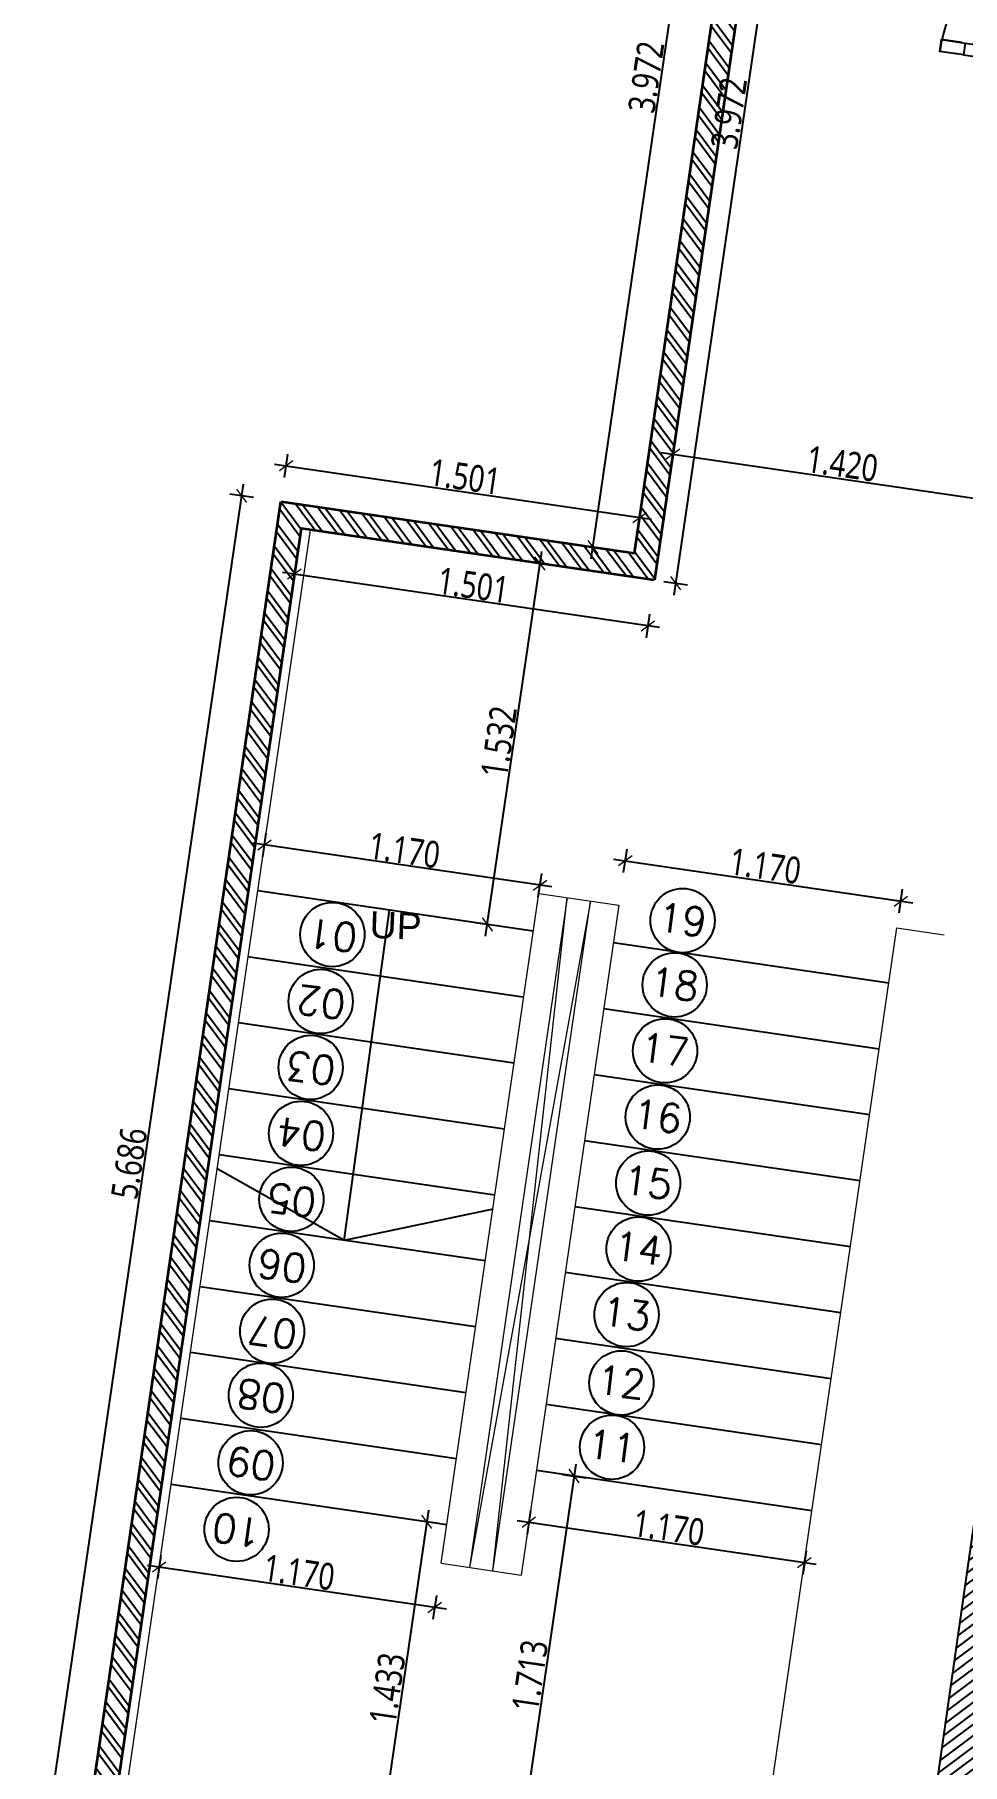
# Model space of a CAD drawing. Extents: x -678889171 to 586587, y -792238163 to 335485.
# Drawn here: x 23205 to 27104, y 31963 to 39229 of the extents above; entities that cross this region are included whole.
import ezdxf
from ezdxf.enums import TextEntityAlignment as Align

# ---------------------------------------------------------------- set-up
doc = ezdxf.new("R2010")
doc.units = 0
doc.header["$MEASUREMENT"] = 0
doc.linetypes.add('XR-CORE -A$0$XR-A-CORE$0$HIDDEN', pattern=[0.375, 0.25, -0.125])
doc.layers.get('0').update_dxf_attribs({"color": 8})
doc.layers.get('Defpoints').update_dxf_attribs({"color": 252})
for name, color, linetype in [('1', 8, 'Continuous'), ('61-EGY-21-AR-E-1-2ND$0$XR-E-CORE-2ND-6TH$0$XR-A-CORE$0$A-ANNO-SYMB', 4, 'Continuous'), ('embedded dc wire', 8, 'Continuous'), ('LC-FIR-BLOCK', 4, 'Continuous'), ('STAIR$0$A-SITE-PATT', 12, 'Continuous'), ('XR-A-9TH-FLOOR$0$A-WALL', 252, 'Continuous'), ('XR-A-col-910$0$A-COLS', 252, 'Continuous'), ('XR-A-col-910$0$A-SITE-PATT', 252, 'Continuous'), ('XR-CORE -A$0$XR-A-CORE$0$A-DOOR', 252, 'Continuous'), ('XR-CORE -A$0$XR-A-CORE$0$A-FLOR-OVHD', 252, 'XR-CORE -A$0$XR-A-CORE$0$HIDDEN'), ('XR-Typ32 7th to11Th$0$A-WALL', 252, 'Continuous'), ('xref stair section$0$A-ANNO-SYMB', 8, 'Continuous')]:
    doc.layers.add(name, color=color, linetype=linetype)
for name, color, linetype, lineweight in [('2', 3, 'Continuous', 9), ('4', 2, 'Continuous', 9), ('A-ANNO-DIMS', 211, 'Continuous', 9), ('ADEC-STEEL-BEAM', 5, 'Continuous', 9)]:
    doc.layers.add(name, color=color, linetype=linetype, lineweight=lineweight)
doc.styles.add('STAIR$0$MOD-A-TEXT', font='xarab.shx', dxfattribs={"height": 1.8})
doc.styles.add('Trebuchet MS_3', font='trebuc.ttf', dxfattribs={"width": 0.8, "height": 112.5})
doc.styles.add('xref stair section$0$MEDAD-E-TEXT', font='romans.shx', dxfattribs={"width": 0.8, "height": 1.8})
doc.dimstyles.new('Linear_-_2_50mm_Trebuchet_MS_with_Lintel_Opening', dxfattribs={"dimscale": 304.8, "dimtxt": 128.868863, "dimasz": 0.164042, "dimexe": 0.164042, "dimexo": 0.0625, "dimgap": 0.016404, "dimtad": 1, "dimdec": 3, "dimlfac": 0.001, "dimrnd": 0.001, "dimzin": 0, "dimdsep": 46, "dimtxsty": 'Trebuchet MS_3', "dimblk1": 'OBLIQUE', "dimblk2": 'OBLIQUE', "dimsah": 1, "dimcen": 0.09, "dimdle": 0.164042, "dimazin": 0, "dimtfac": 1, "dimtdec": 4, "dimtix": 1, "dimtmove": 0, "dimatfit": 3, "dimfxl": 0.164042, "dimfxlon": 1, "dimtvp": 1, "dimtolj": 1, "dimtzin": 0, "dimarcsym": 2})

# ---------------------------------------------------------------- blocks, each defined once
blk = doc.blocks.new('*U1546')
at = {"layer": 'XR-A-col-910$0$A-SITE-PATT'}
h = blk.add_hatch(dxfattribs=at)
h.set_pattern_fill('ANSI31', color=256, scale=300, angle=8.13143)
h.set_pattern_definition([(45, (5796.236, -59960.182), (-26.516504, 26.516504), [])])
h.paths.add_polyline_path([(100, -26057), (100, -17907), (2650, -17907), (2650, -17557), (-250, -17557), (-250, -26057)])
at = {"layer": 'XR-A-col-910$0$A-COLS'}
blk.add_lwpolyline([(100, -26057), (100, -17907), (2650, -17907), (2650, -17557), (-250, -17557), (-250, -26057)], close=True, dxfattribs=at)
blk = doc.blocks.new('XR-A-col-910')
at = {"layer": 'XR-A-col-910$0$A-SITE-PATT', "rotation": 351.8685461071583}
blk.add_blockref('*U1546', (33080.3, 39580.6), dxfattribs=at)
blk = doc.blocks.new('*U1040')
for p, q in [((40, 810), (40, 300)), ((90, 810), (90, 300)), ((0, 100), (0, 200)), ((40, 200), (0, 200)), ((40, 200), (40, 150)), ((40, 150), (50, 150)), ((50, 150), (50, 100)), ((750, 100), (750, 200)), ((1450, 150), (1450, 200)), ((1450, 200), (1500, 200)), ((1460, 150), (1450, 150)), ((1460, 100), (1460, 150)), ((1500, 200), (1500, 100)), ((50, 100), (0, 100)), ((1460, 100), (1500, 100)), ((1410, -510), (1410, 0)), ((1460, -510), (1460, 0))]:
    blk.add_line(p, q)
for points in [[(90, 810), (40, 810), (40, 910), (90, 910), (90, 823), (90, 910)], [(90, 300), (40, 300), (40, 200), (90, 200), (90, 287)], [(1410, 0), (1460, 0), (1460, 100), (1410, 100), (1410, 13)], [(1410, -510), (1460, -510), (1460, -610), (1410, -610), (1410, -523), (1410, -610)]]:
    blk.add_lwpolyline(points, close=True)
for centre, start, end in [((40, 200), 0, 90), ((1460, 100), 180, 270)]:
    blk.add_arc(centre, 710, start, end)
at = {"layer": 'XR-CORE -A$0$XR-A-CORE$0$A-FLOR-OVHD'}
for p, q in [((40, 200), (1460, 200)), ((50, 100), (1450, 100))]:
    blk.add_line(p, q, dxfattribs=at)
blk = doc.blocks.new('XR-Typ32 7th to11Th')
at = {"layer": 'XR-Typ32 7th to11Th$0$A-WALL'}
blk.add_lwpolyline([(30349.5, 22235.5), (29147.2, 13821), (29498.7, 13770.8), (30041.1, 17602.5), (32853.5, 17191), (32954.9, 17883.6), (32855.6, 17898.1), (32769.1, 17305.3), (30055.2, 17702.2), (30292.8, 19380.4)], dxfattribs=at)
blk = doc.blocks.new('_Oblique')
blk.add_line((-0.5, -0.5), (0.5, 0.5))
blk = doc.blocks.new('*D1746')
at = {"layer": 'A-ANNO-DIMS', "color": 0, "lineweight": -2, "transparency": 16777216}
for p, q in [((-41562.4, -1159.2), (-40974.3, 2870.4)), ((-40932, 2813.7), (-41031, 2828.2)), ((-41505.7, -1117), (-41604.6, -1102.6))]:
    blk.add_line(p, q, dxfattribs=at)
at = {"layer": 'Defpoints', "color": 0, "transparency": 16777216}
for p in [(-40981.5, 2821), (-40806.7, 2795.4, 0), (-41380.3, -1135.3, 0)]:
    blk.add_point(p, dxfattribs=at)
at = {"layer": 'A-ANNO-DIMS', "color": 0, "lineweight": -2, "transparency": 16777216, "xscale": 50, "yscale": 50, "zscale": 50}
for p, rotation in [((-40981.5, 2821), 81.69680768526707), ((-41555.2, -1109.8), 261.6968076852671)]:
    blk.add_blockref('_Oblique', p, dxfattribs=dict(at, rotation=rotation))
at = {"layer": 'A-ANNO-DIMS', "color": 0, "transparency": 16777216, "insert": (-41330.1, 864.6), "char_height": 112.5, "attachment_point": 5, "rotation": 81.69681, "style": 'Trebuchet MS_3'}
blk.add_mtext('\\A1;3.972', dxfattribs=at)
blk = doc.blocks.new('*D1745')
at = {"layer": 'A-ANNO-DIMS', "color": 0, "lineweight": -2, "transparency": 16777216}
for p, q in [((-42850.9, -818.2), (-42836.5, -719.3)), ((-42893.2, -761.5), (-41309, -992.7)), ((-41365.7, -1035), (-41351.2, -936))]:
    blk.add_line(p, q, dxfattribs=at)
at = {"layer": 'Defpoints', "color": 0, "transparency": 16777216}
for p in [(-42865.6, -918.5, 0), (-41358.5, -985.5), (-41380.3, -1135.3, 0)]:
    blk.add_point(p, dxfattribs=at)
at = {"layer": 'A-ANNO-DIMS', "color": 0, "lineweight": -2, "transparency": 16777216, "xscale": 50.00000000000001, "yscale": 50.00000000000001, "zscale": 50.00000000000001}
for p, rotation in [((-42843.7, -768.8), 171.6968009266735), ((-41358.5, -985.5), 351.6968009266734)]:
    blk.add_blockref('_Oblique', p, dxfattribs=dict(at, rotation=rotation))
at = {"layer": 'A-ANNO-DIMS', "color": 0, "transparency": 16777216, "insert": (-42092.1, -815.5), "char_height": 112.5, "attachment_point": 5, "rotation": 351.6968, "style": 'Trebuchet MS_3'}
blk.add_mtext('\\A1;1.501', dxfattribs=at)
blk = doc.blocks.new('*D1744')
at = {"layer": 'A-ANNO-DIMS', "color": 0, "lineweight": -2, "transparency": 16777216}
for p, q in [((-43858.5, -6570), (-43023, -845)), ((-42980.7, -901.7), (-43079.7, -887.3)), ((-43801.8, -6527.8), (-43900.8, -6513.3))]:
    blk.add_line(p, q, dxfattribs=at)
at = {"layer": 'Defpoints', "color": 0, "transparency": 16777216}
for p in [(-43030.2, -894.5), (-42865.6, -918.5, 0), (-43686.7, -6544.6, 0)]:
    blk.add_point(p, dxfattribs=at)
at = {"layer": 'A-ANNO-DIMS', "color": 0, "lineweight": -2, "transparency": 16777216, "xscale": 50, "yscale": 50, "zscale": 50}
for p, rotation in [((-43030.2, -894.5), 81.69680768526707), ((-43851.3, -6520.6), 261.6968076852671)]:
    blk.add_blockref('_Oblique', p, dxfattribs=dict(at, rotation=rotation))
at = {"layer": 'A-ANNO-DIMS', "color": 0, "transparency": 16777216, "insert": (-43502.5, -3698.5), "char_height": 112.5, "attachment_point": 5, "rotation": 81.69681, "style": 'Trebuchet MS_3'}
blk.add_mtext('\\A1;5.686', dxfattribs=at)
blk = doc.blocks.new('xref stair section$0$ST')
at = {"layer": 'xref stair section$0$A-ANNO-SYMB'}
blk.add_circle((0, 0), 1.35, dxfattribs=at)
at = {"layer": 'xref stair section$0$A-ANNO-SYMB', "style": 'xref stair section$0$MEDAD-E-TEXT', "flags": 4}
blk.add_attdef('00', text='', height=1.2, dxfattribs=at).set_placement((-0.017, 0.031), align=Align.MIDDLE_CENTER)
blk = doc.blocks.new('*D1741')
at = {"layer": 'A-ANNO-DIMS', "color": 0, "lineweight": -2, "transparency": 16777216}
for p, q in [((-40626.5, 2718.6), (-41214.6, -1311.1)), ((-40683.2, 2676.4), (-40584.3, 2661.9)), ((-41256.9, -1254.4), (-41157.9, -1268.8))]:
    blk.add_line(p, q, dxfattribs=at)
at = {"layer": 'Defpoints', "color": 0, "transparency": 16777216}
for p in [(-40722.1, 2682, 0), (-41295.8, -1248.7, 0), (-41207.4, -1261.6)]:
    blk.add_point(p, dxfattribs=at)
at = {"layer": 'A-ANNO-DIMS', "color": 0, "lineweight": -2, "transparency": 16777216}
for p, xscale, yscale, zscale, rotation in [((-40633.7, 2669.1), 50.00000000000001, 50.00000000000001, 50.00000000000001, 81.69680768526709), ((-41207.4, -1261.6), 50, 50, 50, 261.6968076852671)]:
    blk.add_blockref('_Oblique', p, dxfattribs=dict(at, xscale=xscale, yscale=yscale, zscale=zscale, rotation=rotation))
at = {"layer": 'A-ANNO-DIMS', "color": 0, "transparency": 16777216, "insert": (-40982.3, 712.8), "char_height": 112.5, "attachment_point": 5, "rotation": 81.69681, "style": 'Trebuchet MS_3'}
blk.add_mtext('\\A1;3.972', dxfattribs=at)
blk = doc.blocks.new('*D1740')
at = {"layer": 'A-ANNO-DIMS', "color": 0, "lineweight": -2, "transparency": 16777216}
for p, q in [((-41274.4, -1448.1), (-42858.6, -1216.9)), ((-42801.9, -1174.6), (-42816.3, -1273.5)), ((-41316.6, -1391.4), (-41331.1, -1490.3))]:
    blk.add_line(p, q, dxfattribs=at)
at = {"layer": 'Defpoints', "color": 0, "transparency": 16777216}
for p in [(-42781.1, -1031.9, 0), (-42809.1, -1224.1), (-41295.8, -1248.7, 0)]:
    blk.add_point(p, dxfattribs=at)
at = {"layer": 'A-ANNO-DIMS', "color": 0, "lineweight": -2, "transparency": 16777216, "xscale": 50.00000000000001, "yscale": 50.00000000000001, "zscale": 50.00000000000001}
for p, rotation in [((-42809.1, -1224.1), 171.6968009266735), ((-41323.8, -1440.8), 351.6968009266734)]:
    blk.add_blockref('_Oblique', p, dxfattribs=dict(at, rotation=rotation))
at = {"layer": 'A-ANNO-DIMS', "color": 0, "transparency": 16777216, "insert": (-42057.5, -1270.9), "char_height": 112.5, "attachment_point": 5, "rotation": 351.6968, "style": 'Trebuchet MS_3'}
blk.add_mtext('\\A1;1.501', dxfattribs=at)
blk = doc.blocks.new('*D1731')
at = {"layer": 'A-ANNO-DIMS', "color": 0, "lineweight": -2, "transparency": 16777216}
for p, q in [((-42005.6, -2744.3), (-41769.8, -1129)), ((-41727.6, -1185.7), (-41826.5, -1171.2)), ((-41948.9, -2702), (-42047.8, -2687.6))]:
    blk.add_line(p, q, dxfattribs=at)
at = {"layer": 'Defpoints', "color": 0, "transparency": 16777216}
for p in [(-41777.1, -1178.4), (-41583.8, -1206.7, 0), (-41805.1, -2723, 0)]:
    blk.add_point(p, dxfattribs=at)
at = {"layer": 'A-ANNO-DIMS', "color": 0, "lineweight": -2, "transparency": 16777216, "xscale": 50, "yscale": 50, "zscale": 50}
for p, rotation in [((-41777.1, -1178.4), 81.69680768526707), ((-41998.3, -2694.8), 261.6968076852671)]:
    blk.add_blockref('_Oblique', p, dxfattribs=dict(at, rotation=rotation))
at = {"layer": 'A-ANNO-DIMS', "color": 0, "transparency": 16777216, "insert": (-41949.3, -1927.6), "char_height": 112.5, "attachment_point": 5, "rotation": 81.69681, "style": 'Trebuchet MS_3'}
blk.add_mtext('\\A1;1.532', dxfattribs=at)
blk = doc.blocks.new('*D1732')
at = {"layer": 'A-ANNO-DIMS', "color": 0, "lineweight": -2, "transparency": 16777216}
for p, q in [((-42245.7, -5154.9), (-42467.2, -6672)), ((-42203.5, -5211.6), (-42302.4, -5197.1)), ((-42410.5, -6629.8), (-42509.4, -6615.3))]:
    blk.add_line(p, q, dxfattribs=at)
at = {"layer": 'Defpoints', "color": 0, "transparency": 16777216}
for p in [(-42169, -5216.6, 0), (-42459.9, -6622.5), (-42375.9, -6634.8, 0)]:
    blk.add_point(p, dxfattribs=at)
at = {"layer": 'A-ANNO-DIMS', "color": 0, "lineweight": -2, "transparency": 16777216}
for p, xscale, yscale, zscale, rotation in [((-42253, -5204.3), 50.00000000000001, 50.00000000000001, 50.00000000000001, 81.69680768526709), ((-42459.9, -6622.5), 50, 50, 50, 261.6968076852671)]:
    blk.add_blockref('_Oblique', p, dxfattribs=dict(at, xscale=xscale, yscale=yscale, zscale=zscale, rotation=rotation))
at = {"layer": 'A-ANNO-DIMS', "color": 0, "transparency": 16777216, "insert": (-42418, -5904.5), "char_height": 112.5, "attachment_point": 5, "rotation": 81.69681, "style": 'Trebuchet MS_3'}
blk.add_mtext('\\A1;1.433', dxfattribs=at)
blk = doc.blocks.new('*D1733')
at = {"layer": 'A-ANNO-DIMS', "color": 0, "lineweight": -2, "transparency": 16777216}
for p, q in [((-43370.1, -5344.7), (-43384.5, -5443.6)), ((-42170.1, -5570.3), (-43426.7, -5386.9)), ((-42212.3, -5513.6), (-42226.8, -5612.6))]:
    blk.add_line(p, q, dxfattribs=at)
at = {"layer": 'Defpoints', "color": 0, "transparency": 16777216}
for p in [(-43326.7, -5047.6, 0), (-42169, -5216.6, 0), (-43377.3, -5394.1)]:
    blk.add_point(p, dxfattribs=at)
at = {"layer": 'A-ANNO-DIMS', "color": 0, "lineweight": -2, "transparency": 16777216, "xscale": 50.00000000000001, "yscale": 50.00000000000001, "zscale": 50.00000000000001}
for p, rotation in [((-43377.3, -5394.1), 171.6968009266735), ((-42219.5, -5563.1), 351.6968009266734)]:
    blk.add_blockref('_Oblique', p, dxfattribs=dict(at, rotation=rotation))
at = {"layer": 'A-ANNO-DIMS', "color": 0, "transparency": 16777216, "insert": (-42789.4, -5417), "char_height": 112.5, "attachment_point": 5, "rotation": 351.6968, "style": 'Trebuchet MS_3'}
blk.add_mtext('\\A1;1.170', dxfattribs=at)
blk = doc.blocks.new('*D1734')
at = {"layer": 'A-ANNO-DIMS', "color": 0, "lineweight": -2, "transparency": 16777216}
for p, q in [((-41816.6, -5156.8), (-41831.1, -5255.8)), ((-41873.3, -5199.1), (-40616.7, -5382.5)), ((-40658.9, -5325.8), (-40673.3, -5424.7))]:
    blk.add_line(p, q, dxfattribs=at)
at = {"layer": 'Defpoints', "color": 0, "transparency": 16777216}
for p in [(-41792.1, -4988.6, 0), (-40634.4, -5157.6, 0), (-40666.1, -5375.2)]:
    blk.add_point(p, dxfattribs=at)
at = {"layer": 'A-ANNO-DIMS', "color": 0, "lineweight": -2, "transparency": 16777216, "xscale": 50.00000000000001, "yscale": 50.00000000000001, "zscale": 50.00000000000001}
for p, rotation in [((-41823.9, -5206.3), 171.6968009266735), ((-40666.1, -5375.2), 351.6968009266734)]:
    blk.add_blockref('_Oblique', p, dxfattribs=dict(at, rotation=rotation))
at = {"layer": 'A-ANNO-DIMS', "color": 0, "transparency": 16777216, "insert": (-41236, -5229.2), "char_height": 112.5, "attachment_point": 5, "rotation": 351.6968, "style": 'Trebuchet MS_3'}
blk.add_mtext('\\A1;1.170', dxfattribs=at)
blk = doc.blocks.new('*D1735')
at = {"layer": 'A-ANNO-DIMS', "color": 0, "lineweight": -2, "transparency": 16777216}
for p, q in [((-41626.1, -4962.3), (-41887.9, -6756.6)), ((-41682.8, -5004.6), (-41583.8, -5019)), ((-41930.2, -6699.9), (-41831.2, -6714.3))]:
    blk.add_line(p, q, dxfattribs=at)
at = {"layer": 'Defpoints', "color": 0, "transparency": 16777216}
for p in [(-41792.1, -4988.6, 0), (-42039.5, -6683.9, 0), (-41880.7, -6707.1)]:
    blk.add_point(p, dxfattribs=at)
at = {"layer": 'A-ANNO-DIMS', "color": 0, "lineweight": -2, "transparency": 16777216}
for p, xscale, yscale, zscale, rotation in [((-41633.3, -5011.8), 50.00000000000001, 50.00000000000001, 50.00000000000001, 81.69680768526709), ((-41880.7, -6707.1), 50, 50, 50, 261.6968076852671)]:
    blk.add_blockref('_Oblique', p, dxfattribs=dict(at, xscale=xscale, yscale=yscale, zscale=zscale, rotation=rotation))
at = {"layer": 'A-ANNO-DIMS', "color": 0, "transparency": 16777216, "insert": (-41818.6, -5850.5), "char_height": 112.5, "attachment_point": 5, "rotation": 81.69681, "style": 'Trebuchet MS_3'}
blk.add_mtext('\\A1;1.713', dxfattribs=at)
blk = doc.blocks.new('*D1736')
at = {"layer": 'A-ANNO-DIMS', "color": 0, "lineweight": -2, "transparency": 16777216}
for p, q in [((-41268, -712.1), (-39764, -931.6)), ((-41225.8, -768.8), (-41211.3, -669.8)), ((-39820.7, -973.8), (-39806.2, -874.9))]:
    blk.add_line(p, q, dxfattribs=at)
at = {"layer": 'Defpoints', "color": 0, "transparency": 16777216}
for p in [(-39813.4, -924.4), (-41295.8, -1248.7, 0), (-39890.7, -1453.7, 0)]:
    blk.add_point(p, dxfattribs=at)
at = {"layer": 'A-ANNO-DIMS', "color": 0, "lineweight": -2, "transparency": 16777216, "xscale": 50.00000000000001, "yscale": 50.00000000000001, "zscale": 50.00000000000001}
for p, rotation in [((-41218.5, -719.3), 171.6968009266735), ((-39813.4, -924.4), 351.6968009266734)]:
    blk.add_blockref('_Oblique', p, dxfattribs=dict(at, rotation=rotation))
at = {"layer": 'A-ANNO-DIMS', "color": 0, "transparency": 16777216, "insert": (-40507, -760.3), "char_height": 112.5, "attachment_point": 5, "rotation": 351.6968, "style": 'Trebuchet MS_3'}
blk.add_mtext('\\A1;1.420', dxfattribs=at)
blk = doc.blocks.new('*D1737')
at = {"layer": 'A-ANNO-DIMS', "color": 0, "lineweight": -2, "transparency": 16777216}
for p, q in [((-41425.5, -2477), (-41411.1, -2378)), ((-41467.8, -2420.3), (-40211.1, -2603.7)), ((-40267.8, -2645.9), (-40253.4, -2547))]:
    blk.add_line(p, q, dxfattribs=at)
at = {"layer": 'Defpoints', "color": 0, "transparency": 16777216}
for p in [(-40260.6, -2596.5), (-41468.6, -2772.1, 0), (-40310.9, -2941.1, 0)]:
    blk.add_point(p, dxfattribs=at)
at = {"layer": 'A-ANNO-DIMS', "color": 0, "lineweight": -2, "transparency": 16777216, "xscale": 50.00000000000001, "yscale": 50.00000000000001, "zscale": 50.00000000000001}
for p, rotation in [((-41418.3, -2427.5), 171.6968009266735), ((-40260.6, -2596.5), 351.6968009266734)]:
    blk.add_blockref('_Oblique', p, dxfattribs=dict(at, rotation=rotation))
at = {"layer": 'A-ANNO-DIMS', "color": 0, "transparency": 16777216, "insert": (-40830.5, -2450.4), "char_height": 112.5, "attachment_point": 5, "rotation": 351.6968, "style": 'Trebuchet MS_3'}
blk.add_mtext('\\A1;1.170', dxfattribs=at)
blk = doc.blocks.new('*D1738')
at = {"layer": 'A-ANNO-DIMS', "color": 0, "lineweight": -2, "transparency": 16777216}
for p, q in [((-42941.9, -2410.8), (-42927.4, -2311.8)), ((-41727.4, -2537.5), (-42984.1, -2354.1)), ((-41784.1, -2579.7), (-41769.7, -2480.8))]:
    blk.add_line(p, q, dxfattribs=at)
at = {"layer": 'Defpoints', "color": 0, "transparency": 16777216}
for p in [(-42934.7, -2361.3), (-42962.8, -2554, 0), (-41805.1, -2723, 0)]:
    blk.add_point(p, dxfattribs=at)
at = {"layer": 'A-ANNO-DIMS', "color": 0, "lineweight": -2, "transparency": 16777216, "xscale": 50.00000000000001, "yscale": 50.00000000000001, "zscale": 50.00000000000001}
for p, rotation in [((-42934.7, -2361.3), 171.6968009266735), ((-41776.9, -2530.2), 351.6968009266734)]:
    blk.add_blockref('_Oblique', p, dxfattribs=dict(at, rotation=rotation))
at = {"layer": 'A-ANNO-DIMS', "color": 0, "transparency": 16777216, "insert": (-42346.8, -2384.2), "char_height": 112.5, "attachment_point": 5, "rotation": 351.6968, "style": 'Trebuchet MS_3'}
blk.add_mtext('\\A1;1.170', dxfattribs=at)
blk = doc.blocks.new('A$C0e0c140a')
at = {"layer": '1'}
h = blk.add_hatch(dxfattribs=at)
h.set_pattern_fill('ANSI32', color=8, scale=7, angle=-98.30319507)
h.set_pattern_definition([(306.6968, (-41777.486, 5232.004), (53.4606, 39.84368), []), (306.6968, (-41782.025, 5200.9), (53.4606, 39.84368), [])])
h.paths.add_polyline_path([(-39317.0337, 2476.9834), (-39302.5925, 2575.9352), (-40806.6595, 2795.4405), (-41380.315, -1135.2905), (-42865.5811, -918.529), (-43686.6534, -6544.5789), (-40697.9273, -6980.7572), (-40683.4861, -6881.8054), (-43573.2605, -6460.0683), (-42781.0705, -1031.9219), (-41295.8043, -1248.6834), (-40722.1488, 2682.0475)])
at = {"color": 8}
for p, q in [((-41805.0518, -2723.0088, -0.0009), (-42962.7875, -2554.0474, -0.0009)), ((-41848.9646, -2999.9739, -0.0009), (-43006.7004, -2831.0126, -0.0009)), ((-40310.88, -2941.0699, -0.0009), (-41468.6157, -2772.1086, -0.0009)), ((-40351.3152, -3218.1349, -0.0009), (-41509.0509, -3049.1736, -0.0009)), ((-41885.9221, -3277.1387, -0.0009), (-43043.6579, -3108.1774, -0.0009)), ((-40391.7504, -3495.1999, -0.0009), (-41549.4861, -3326.2386, -0.0009)), ((-41926.3573, -3554.2037, -0.0009), (-43084.0931, -3385.2423, -0.0009)), ((-40432.1855, -3772.2648, -0.0009), (-41589.9213, -3603.3035, -0.0009)), ((-41966.7925, -3831.2686, -0.0009), (-43124.5283, -3662.3073, -0.0009)), ((-40472.6207, -4049.3298, -0.0009), (-41630.3565, -3880.3685, -0.0009)), ((-42007.2277, -4108.3336, -0.0009), (-43164.9635, -3939.3723, -0.0009)), ((-40513.0559, -4326.3948, -0.0009), (-41670.7917, -4157.4335, -0.0009)), ((-42047.6629, -4385.3986, -0.0009), (-43205.3986, -4216.4372, -0.0009)), ((-42088.0981, -4662.4635, -0.0009), (-43245.8338, -4493.5022, -0.0009)), ((-40553.4911, -4603.4597, -0.0009), (-41711.2269, -4434.4984, -0.0009)), ((-40593.9263, -4880.5247, -0.0009), (-41751.662, -4711.5634, -0.0009)), ((-42128.5333, -4939.5285, -0.0009), (-43286.269, -4770.5672, -0.0009)), ((-40634.3615, -5157.5897, -0.0009), (-41792.0972, -4988.6284, -0.0009)), ((-42168.9684, -5216.5935, -0.0009), (-43326.7042, -5047.6321, -0.0009))]:
    blk.add_line(p, q, dxfattribs=at)
at = {"layer": '2', "color": 8, "lineweight": 35}
for p, q in [((-41380.315, -1135.2905, -0.0007), (-40806.6595, 2795.4405)), ((-40722.1488, 2682.0475), (-41295.8043, -1248.6834, -0.0007)), ((-43686.6534, -6544.5789, -0.0003), (-42865.5811, -918.529, -0.0007)), ((-42865.5811, -918.529, -0.0007), (-41380.315, -1135.2905, -0.0007)), ((-42781.0705, -1031.9219, -0.0007), (-43573.2605, -6460.0683, -0.0003)), ((-41295.8043, -1248.6834, -0.0007), (-42781.0705, -1031.9219, -0.0007))]:
    blk.add_line(p, q, dxfattribs=at)
at = {"layer": '4', "color": 8}
for p, q in [((-41564.252, -2596.4564, -0.0002), (-42073.8361, -5395.6987, -0.0003)), ((-41974.8843, -5410.1398, -0.0003), (-41663.2038, -2582.0153, -0.0002))]:
    blk.add_line(p, q, dxfattribs=at)
at = {"layer": '61-EGY-21-AR-E-1-2ND$0$XR-E-CORE-2ND-6TH$0$XR-A-CORE$0$A-ANNO-SYMB', "color": 8, "extrusion": (-1.00861e-08, 1.71106e-09, 1)}
for p, q in [((-42599.8203, -4021.8968, -0.0013), (-42409.0379, -2635.33, -0.0013)), ((-42600.9421, -4021.2653, -0.0004), (-43133.1929, -3721.6784, -0.0009)), ((-41974.3354, -3891.2711, -0.0013), (-42599.8203, -4021.8968, -0.0009))]:
    blk.add_line(p, q, dxfattribs=at)
at = {"layer": 'ADEC-STEEL-BEAM', "color": 8, "ltscale": 1500}
for p, q in [((-43533.6798, -6465.8448, -0.0003), (-42741.4898, -1037.6984, -0.0003)), ((-42192.5782, -5378.3693, -0.0003), (-41781.9459, -2564.6859, -0.0002)), ((-41663.2038, -2582.0153, -0.0002), (-42073.8361, -5395.6987, -0.0003)), ((-41974.8843, -5410.1398, -0.0003), (-41564.252, -2596.4564, -0.0002)), ((-41445.5099, -2613.7858, -0.0002), (-41856.1422, -5427.4692, -0.0003)), ((-41781.9459, -2564.6859, -0.0002), (-41445.5099, -2613.7858, -0.0002)), ((-40878.884, -6833.0769, -0.0003), (-40277.1223, -2709.7597, -0.0003)), ((-42192.5782, -5378.3693, -0.0003), (-41856.1422, -5427.4692, -0.0003))]:
    blk.add_line(p, q, dxfattribs=at)
at = {"layer": 'ADEC-STEEL-BEAM', "color": 8}
blk.add_line((-40277.1223, -2709.7597, -0.0003), (-40078.8362, -2738.6979, -0.0003), dxfattribs=at)
at = {"layer": 'xref stair section$0$A-ANNO-SYMB', "color": 8}
ref = blk.add_blockref('xref stair section$0$ST', (-41177.7366, -2678.4046, -0.0003), dxfattribs=dict(at, xscale=100, yscale=100, zscale=100, rotation=352.6748321293177))
ref.add_attrib('00', '19', dxfattribs={"layer": '0', "color": 251, "true_color": 0x636466, "height": 120, "rotation": 352.67482883, "style": 'xref stair section$0$MEDAD-E-TEXT', "flags": 4}).set_placement((-41179.0285, -2675.0978, -0.0003), align=Align.MIDDLE_CENTER)
ref = blk.add_blockref('xref stair section$0$ST', (-42649.2199, -2737.2772, -0.0003), dxfattribs=dict(at, xscale=100, yscale=100, zscale=100, rotation=172.3923715963038))
ref.add_attrib('00', '01', dxfattribs={"layer": '0', "color": 251, "true_color": 0x636466, "height": 120, "rotation": 172.39237113, "style": 'xref stair section$0$MEDAD-E-TEXT', "flags": 4}).set_placement((-42647.9442, -2740.5903, -0.0003), align=Align.MIDDLE_CENTER)
ref = blk.add_blockref('xref stair section$0$ST', (-41211.1688, -2948.6157, -0.0003), dxfattribs=dict(at, xscale=100, yscale=100, zscale=100, rotation=352.6748321293177))
ref.add_attrib('00', '18', dxfattribs={"layer": '0', "color": 251, "true_color": 0x636466, "height": 120, "rotation": 352.67482883, "style": 'xref stair section$0$MEDAD-E-TEXT', "flags": 4}).set_placement((-41212.4608, -2945.3089, -0.0003), align=Align.MIDDLE_CENTER)
ref = blk.add_blockref('xref stair section$0$ST', (-42698.5892, -3018.3667, -0.0003), dxfattribs=dict(at, xscale=100, yscale=100, zscale=100, rotation=172.3923715963038))
ref.add_attrib('00', '02', dxfattribs={"layer": '0', "color": 251, "true_color": 0x636466, "height": 120, "rotation": 172.39237113, "style": 'xref stair section$0$MEDAD-E-TEXT', "flags": 4}).set_placement((-42697.3135, -3021.6798, -0.0003), align=Align.MIDDLE_CENTER)
ref = blk.add_blockref('xref stair section$0$ST', (-41251.604, -3225.6806, -0.0003), dxfattribs=dict(at, xscale=100, yscale=100, zscale=100, rotation=352.6748321293177))
ref.add_attrib('00', '17', dxfattribs={"layer": '0', "color": 251, "true_color": 0x636466, "height": 120, "rotation": 352.67482883, "style": 'xref stair section$0$MEDAD-E-TEXT', "flags": 4}).set_placement((-41252.896, -3222.3739, -0.0003), align=Align.MIDDLE_CENTER)
ref = blk.add_blockref('xref stair section$0$ST', (-42740.7468, -3295.1803, -0.0003), dxfattribs=dict(at, xscale=100, yscale=100, zscale=100, rotation=172.3923715963038))
ref.add_attrib('00', '03', dxfattribs={"layer": '0', "color": 251, "true_color": 0x636466, "height": 120, "rotation": 172.39237113, "style": 'xref stair section$0$MEDAD-E-TEXT', "flags": 4}).set_placement((-42739.4712, -3298.4934, -0.0003), align=Align.MIDDLE_CENTER)
ref = blk.add_blockref('xref stair section$0$ST', (-41282.1047, -3503.92, -0.0003), dxfattribs=dict(at, xscale=100, yscale=100, zscale=100, rotation=352.6748321293177))
ref.add_attrib('00', '16', dxfattribs={"layer": '0', "color": 251, "true_color": 0x636466, "height": 120, "rotation": 352.67482883, "style": 'xref stair section$0$MEDAD-E-TEXT', "flags": 4}).set_placement((-41283.3966, -3500.6133, -0.0003), align=Align.MIDDLE_CENTER)
ref = blk.add_blockref('xref stair section$0$ST', (-42781.182, -3572.2453, -0.0003), dxfattribs=dict(at, xscale=100, yscale=100, zscale=100, rotation=172.3923715963038))
ref.add_attrib('00', '04', dxfattribs={"layer": '0', "color": 251, "true_color": 0x636466, "height": 120, "rotation": 172.39237113, "style": 'xref stair section$0$MEDAD-E-TEXT', "flags": 4}).set_placement((-42779.9064, -3575.5584, -0.0003), align=Align.MIDDLE_CENTER)
ref = blk.add_blockref('xref stair section$0$ST', (-41322.5792, -3781.2547, -0.0003), dxfattribs=dict(at, xscale=100, yscale=100, zscale=100, rotation=352.6748321293177))
ref.add_attrib('00', '15', dxfattribs={"layer": '0', "color": 251, "true_color": 0x636466, "height": 120, "rotation": 352.67482883, "style": 'xref stair section$0$MEDAD-E-TEXT', "flags": 4}).set_placement((-41323.8712, -3777.9479, -0.0003), align=Align.MIDDLE_CENTER)
ref = blk.add_blockref('xref stair section$0$ST', (-42821.6172, -3849.3103, -0.0003), dxfattribs=dict(at, xscale=100, yscale=100, zscale=100, rotation=172.3923715963038))
ref.add_attrib('00', '05', dxfattribs={"layer": '0', "color": 251, "true_color": 0x636466, "height": 120, "rotation": 172.39237113, "style": 'xref stair section$0$MEDAD-E-TEXT', "flags": 4}).set_placement((-42820.3416, -3852.6233, -0.0003), align=Align.MIDDLE_CENTER)
ref = blk.add_blockref('xref stair section$0$ST', (-41363.0144, -4058.3197, -0.0003), dxfattribs=dict(at, xscale=100, yscale=100, zscale=100, rotation=352.6748321293177))
ref.add_attrib('00', '14', dxfattribs={"layer": '0', "color": 251, "true_color": 0x636466, "height": 120, "rotation": 352.67482883, "style": 'xref stair section$0$MEDAD-E-TEXT', "flags": 4}).set_placement((-41364.3064, -4055.0129, -0.0003), align=Align.MIDDLE_CENTER)
ref = blk.add_blockref('xref stair section$0$ST', (-42862.0524, -4126.3752, -0.0003), dxfattribs=dict(at, xscale=100, yscale=100, zscale=100, rotation=172.3923715963038))
ref.add_attrib('00', '06', dxfattribs={"layer": '0', "color": 251, "true_color": 0x636466, "height": 120, "rotation": 172.39237113, "style": 'xref stair section$0$MEDAD-E-TEXT', "flags": 4}).set_placement((-42860.7767, -4129.6883, -0.0003), align=Align.MIDDLE_CENTER)
ref = blk.add_blockref('xref stair section$0$ST', (-41413.3448, -4333.9405, -0.0003), dxfattribs=dict(at, xscale=100, yscale=100, zscale=100, rotation=352.6748321293177))
ref.add_attrib('00', '13', dxfattribs={"layer": '0', "color": 251, "true_color": 0x636466, "height": 120, "rotation": 352.67482883, "style": 'xref stair section$0$MEDAD-E-TEXT', "flags": 4}).set_placement((-41414.6367, -4330.6337, -0.0003), align=Align.MIDDLE_CENTER)
ref = blk.add_blockref('xref stair section$0$ST', (-42902.4876, -4403.4402, -0.0003), dxfattribs=dict(at, xscale=100, yscale=100, zscale=100, rotation=172.3923715963038))
ref.add_attrib('00', '07', dxfattribs={"layer": '0', "color": 251, "true_color": 0x636466, "height": 120, "rotation": 172.39237113, "style": 'xref stair section$0$MEDAD-E-TEXT', "flags": 4}).set_placement((-42901.2119, -4406.7533, -0.0003), align=Align.MIDDLE_CENTER)
ref = blk.add_blockref('xref stair section$0$ST', (-41434.9881, -4620.7357, -0.0003), dxfattribs=dict(at, xscale=100, yscale=100, zscale=100, rotation=352.6748321293177))
ref.add_attrib('00', '12', dxfattribs={"layer": '0', "color": 251, "true_color": 0x636466, "height": 120, "rotation": 352.67482883, "style": 'xref stair section$0$MEDAD-E-TEXT', "flags": 4}).set_placement((-41436.2801, -4617.4289, -0.0003), align=Align.MIDDLE_CENTER)
ref = blk.add_blockref('xref stair section$0$ST', (-42950.0982, -4672.479, 0.0002), dxfattribs=dict(at, xscale=100, yscale=100, zscale=100, rotation=172.3923715963038))
ref.add_attrib('00', '08', dxfattribs={"layer": '0', "color": 251, "true_color": 0x636466, "height": 120, "rotation": 172.39237113, "style": 'xref stair section$0$MEDAD-E-TEXT', "flags": 4}).set_placement((-42948.8225, -4675.792, 0.0002), align=Align.MIDDLE_CENTER)
ref = blk.add_blockref('xref stair section$0$ST', (-41474.3854, -4890.689, -0.0003), dxfattribs=dict(at, xscale=100, yscale=100, zscale=100, rotation=352.6748321293177))
ref.add_attrib('00', '11', dxfattribs={"layer": '0', "color": 251, "true_color": 0x636466, "height": 120, "rotation": 352.67482883, "style": 'xref stair section$0$MEDAD-E-TEXT', "flags": 4}).set_placement((-41475.6774, -4887.3822, -0.0003), align=Align.MIDDLE_CENTER)
ref = blk.add_blockref('xref stair section$0$ST', (-42993.2531, -4956.126, 0.0002), dxfattribs=dict(at, xscale=100, yscale=100, zscale=100, rotation=172.3923715963038))
ref.add_attrib('00', '09', dxfattribs={"layer": '0', "color": 251, "true_color": 0x636466, "height": 120, "rotation": 172.39237113, "style": 'xref stair section$0$MEDAD-E-TEXT', "flags": 4}).set_placement((-42991.9775, -4959.4391, 0.0002), align=Align.MIDDLE_CENTER)
ref = blk.add_blockref('xref stair section$0$ST', (-43051.9169, -5235.6767, -0.0003), dxfattribs=dict(at, xscale=100, yscale=100, zscale=100, rotation=172.3923715963038))
ref.add_attrib('00', '10', dxfattribs={"layer": '0', "color": 251, "true_color": 0x636466, "height": 120, "rotation": 172.39237113, "style": 'xref stair section$0$MEDAD-E-TEXT', "flags": 4}).set_placement((-43050.6413, -5238.9898, -0.0003), align=Align.MIDDLE_CENTER)
at = {"layer": 'STAIR$0$A-SITE-PATT', "color": 8, "insert": (-42490.4296, -2639.0588, -0.0008), "char_height": 112.5, "width": 7845.625, "attachment_point": 1, "rotation": 357.82665002, "style": 'STAIR$0$MOD-A-TEXT'}
blk.add_mtext('{\\fArial|b0|i0|c0|p34;UP}', dxfattribs=at)
at = {"layer": 'A-ANNO-DIMS', "color": 8}
for base, p1, p2, angle, picture, middle in [((-40981.5167, 2820.9593, 0.0005), (-41380.315, -1135.2905, -0.0007), (-40806.6595, 2795.4405), 261.69680769, '*D1746', (-41330.1142, 864.6086, 0.0005)), ((-41207.3822, -1261.5878, 0.0002), (-40722.1488, 2682.0475), (-41295.8043, -1248.6834, -0.0007), 261.69680769, '*D1741', (-40982.3245, 712.7924, 0.0002)), ((-41358.4562, -985.5124, -0.0001), (-42865.5811, -918.529, -0.0007), (-41380.315, -1135.2905, -0.0007), 351.69680093, '*D1745', (-42092.1018, -815.5491, -0.0001)), ((-39813.4307, -924.3671, 0.0002), (-41295.8043, -1248.6834, -0.0007), (-39890.6892, -1453.7476, -0.0003), 351.69680093, '*D1736', (-40507.0009, -760.2525, 0.0002)), ((-43030.2229, -894.501, 0.0002), (-43686.6534, -6544.5789, -0.0003), (-42865.5811, -918.529, -0.0007), 261.69680769, '*D1744', (-43502.5289, -3698.5112, 0.0002)), ((-42809.113, -1224.0717, 0.0002), (-41295.8043, -1248.6834, -0.0007), (-42781.0705, -1031.9219, -0.0007), 351.69680093, '*D1740', (-42057.4926, -1270.87, 0.0002)), ((-41777.0517, -1178.4496, 0.0002), (-41805.0518, -2723.0088, -0.0002), (-41583.754, -1206.6597, -0.0007), 261.69680769, '*D1731', (-41949.283, -1927.6367, 0.0002)), ((-42934.6558, -2361.2871, 0.0002), (-41805.0518, -2723.0088, -0.0002), (-42962.7875, -2554.0474, -0.0003), 351.69680093, '*D1738', (-42346.8005, -2384.1854, 0.0002)), ((-40260.5862, -2596.4533, 0.0002), (-41468.6157, -2772.1086, -0.0002), (-40310.88, -2941.0699, -0.0009), 351.69680093, '*D1737', (-40830.4666, -2450.3901, 0.0002)), ((-41880.7108, -6707.081, 0.0002), (-41792.0972, -4988.6284, -0.0003), (-42039.508, -6683.906, -0.0003), 261.69680769, '*D1735', (-41818.588, -5850.4548, 0.0002)), ((-40666.1263, -5375.2445, 0.0002), (-41792.0972, -4988.6284, -0.0003), (-40634.3615, -5157.5897, -0.0009), 351.69680093, '*D1734', (-41236.0067, -5229.1813, 0.0002)), ((-43377.272, -5394.1264, 0.0002), (-42168.9684, -5216.5935, -0.0009), (-43326.7042, -5047.6321, -0.0009), 351.69680093, '*D1733', (-42789.4167, -5417.0246, 0.0002)), ((-42459.9342, -6622.5485, 0.0002), (-42168.9684, -5216.5935, -0.0009), (-42375.9441, -6634.8061, -0.0003), 261.69680769, '*D1732', (-42418.0289, -5904.4547, 0.0002))]:
    dim = blk.add_linear_dim(base=base, p1=p1, p2=p2, angle=angle, dimstyle='Linear_-_2_50mm_Trebuchet_MS_with_Lintel_Opening', override={"dimpost": '<>'}, dxfattribs=at)
    dim.commit()
    dim.dimension.update_dxf_attribs({"geometry": picture, "text_midpoint": middle})
blk = doc.blocks.new('A$C536bb349')
at = {"layer": 'embedded dc wire', "color": 8}
blk.add_blockref('A$C0e0c140a', (0, 0), dxfattribs=at)

msp = doc.modelspace()

# ---------------------------------------------------------------- block references
at = {"layer": 'XR-A-9TH-FLOOR$0$A-WALL'}
msp.add_blockref('XR-A-col-910', (-2800.4, 13522.1), dxfattribs=at)
at = {"layer": 'XR-CORE -A$0$XR-A-CORE$0$A-DOOR', "rotation": 261.884084718159}
msp.add_blockref('*U1040', (27818.8, 40517.6), dxfattribs=at)

# ---------------------------------------------------------------- next in the draw order: block references
at = {"layer": 'XR-A-9TH-FLOOR$0$A-WALL'}
msp.add_blockref('XR-Typ32 7th to11Th', (-2800.4, 13522.1), dxfattribs=at)

# ---------------------------------------------------------------- next in the draw order: block references
at = {"layer": 'LC-FIR-BLOCK'}
msp.add_blockref('A$C536bb349', (67105.9, 38186.3), dxfattribs=at)

doc.saveas('drawing.dxf')
